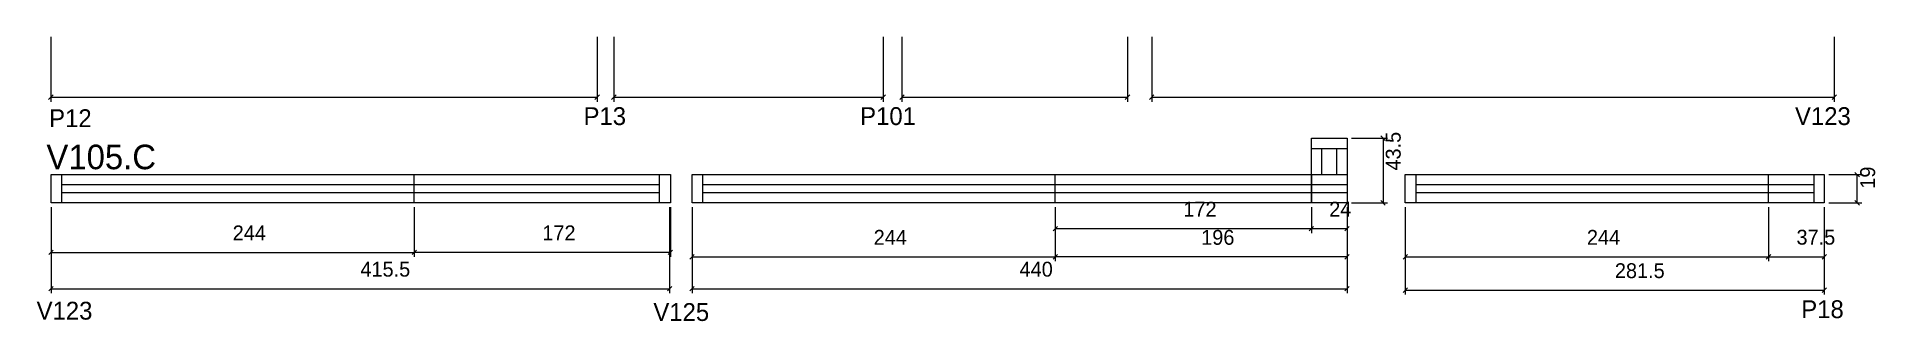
# Model space of a CAD drawing. Header units: metres. Extents: x 1665 to 2900, y 17380 to 17572.
import ezdxf

# ---------------------------------------------------------------- set-up
doc = ezdxf.new("R2010")
doc.units = ezdxf.units.M
for name, color, linetype in [('5', 7, 'Continuous'), ('COTA', 7, 'Continuous'), ('NOMENCLATURA', 7, 'Continuous'), ('Painéis', 7, 'Continuous'), ('SARR_2.2x7', 7, 'Continuous')]:
    doc.layers.add(name, color=color, linetype=linetype)

msp = doc.modelspace()

# ---------------------------------------------------------------- linework, layer by layer
at = {"layer": 'COTA', "color": 4, "lineweight": 25}
for p, q in [((1674.2, 17571.7), (1674.2, 17528)), ((2041.2, 17571.7), (2041.2, 17528)), ((2052.4, 17571.7), (2052.4, 17528)), ((2233.4, 17571.7), (2233.4, 17528)), ((2246, 17571.7), (2246, 17528)), ((2397.5, 17571.7), (2397.5, 17528)), ((2413.8, 17571.7), (2413.8, 17528)), ((2872.3, 17571.7), (2872.3, 17528)), ((1674.2, 17531), (2041.2, 17531)), ((2052.4, 17531), (2233.4, 17531)), ((2246, 17531), (2397.5, 17531)), ((2413.8, 17531), (2872.3, 17531)), ((2548, 17503.5), (2572.2, 17503.5)), ((2569.2, 17503.5), (2569.2, 17460)), ((2868.6, 17479), (2890.7, 17479)), ((2887.7, 17460), (2887.7, 17479)), ((1674.4, 17457), (1674.4, 17423.7)), ((1674.4, 17457), (1674.4, 17399.3)), ((1918.4, 17457), (1918.4, 17423.7)), ((1918.4, 17457), (1918.4, 17423.7)), ((2089.9, 17457), (2089.9, 17399.3)), ((2090.4, 17457), (2090.4, 17423.7)), ((2105, 17457), (2105, 17420.7)), ((2105, 17457), (2105, 17399.3)), ((2349, 17457), (2349, 17420.7)), ((2349, 17457), (2349, 17420.7)), ((2349, 17457), (2349, 17439.7)), ((2521, 17457), (2521, 17439.7)), ((2521, 17457), (2521, 17439.7)), ((2545, 17457), (2545, 17399.3)), ((2545, 17457), (2545, 17420.7)), ((2545, 17457), (2545, 17439.7)), ((2548, 17460), (2572.2, 17460)), ((2584.1, 17457), (2584.1, 17398.3)), ((2584.1, 17457), (2584.1, 17420.7)), ((2828.1, 17457), (2828.1, 17420.7)), ((2828.1, 17457), (2828.1, 17420.7)), ((2865.6, 17457), (2865.6, 17398.3)), ((2865.6, 17457), (2865.6, 17420.7)), ((2868.6, 17460), (2890.7, 17460)), ((2349, 17442.7), (2521, 17442.7)), ((2521, 17442.7), (2545, 17442.7)), ((1674.4, 17426.7), (1918.4, 17426.7)), ((2090.4, 17426.7), (1918.4, 17426.7)), ((2105, 17423.7), (2349, 17423.7)), ((2545, 17423.7), (2349, 17423.7)), ((2584.1, 17423.7), (2828.1, 17423.7)), ((2828.1, 17423.7), (2865.6, 17423.7)), ((1674.4, 17402.3), (2089.9, 17402.3)), ((2105, 17402.3), (2545, 17402.3)), ((2584.1, 17401.3), (2865.6, 17401.3))]:
    msp.add_line(p, q, dxfattribs=at)
at = {"layer": 'COTA', "color": 0, "lineweight": 25}
for p, q in [((1675.7, 17532.5), (1672.7, 17529.5)), ((2039.7, 17529.5), (2042.7, 17532.5)), ((2053.9, 17532.5), (2050.9, 17529.5)), ((2231.9, 17529.5), (2234.9, 17532.5)), ((2247.5, 17532.5), (2244.5, 17529.5)), ((2396, 17529.5), (2399, 17532.5)), ((2415.3, 17532.5), (2412.3, 17529.5)), ((2870.8, 17529.5), (2873.8, 17532.5)), ((2570.7, 17502), (2567.7, 17505)), ((2889.2, 17477.5), (2886.2, 17480.5)), ((2567.7, 17461.5), (2570.7, 17458.5)), ((2886.2, 17461.5), (2889.2, 17458.5)), ((2350.5, 17444.2), (2347.5, 17441.2)), ((2519.5, 17441.2), (2522.5, 17444.2)), ((2522.5, 17444.2), (2519.5, 17441.2)), ((2543.5, 17441.2), (2546.5, 17444.2)), ((1675.9, 17428.2), (1672.9, 17425.2)), ((1916.9, 17425.2), (1919.9, 17428.2)), ((1919.9, 17428.2), (1916.9, 17425.2)), ((2088.9, 17425.2), (2091.9, 17428.2)), ((2106.5, 17425.2), (2103.5, 17422.2)), ((2347.5, 17422.2), (2350.5, 17425.2)), ((2350.5, 17425.2), (2347.5, 17422.2)), ((2543.5, 17422.2), (2546.5, 17425.2)), ((2585.6, 17425.2), (2582.6, 17422.2)), ((2826.6, 17422.2), (2829.6, 17425.2)), ((2829.6, 17425.2), (2826.6, 17422.2)), ((2864.1, 17422.2), (2867.1, 17425.2)), ((1675.9, 17403.8), (1672.9, 17400.8)), ((2088.4, 17400.8), (2091.4, 17403.8)), ((2106.5, 17403.8), (2103.5, 17400.8)), ((2543.5, 17400.8), (2546.5, 17403.8)), ((2585.6, 17402.8), (2582.6, 17399.8)), ((2864.1, 17399.8), (2867.1, 17402.8))]:
    msp.add_line(p, q, dxfattribs=at)
at = {"layer": 'Painéis', "color": 200, "lineweight": 25}
for p, q in [((1918.4, 17460), (1918.4, 17479)), ((2349, 17460), (2349, 17479)), ((2828.1, 17460), (2828.1, 17479))]:
    msp.add_line(p, q, dxfattribs=at)
msp.add_lwpolyline([(2521, 17503.5), (2545, 17503.5), (2545, 17460), (2521, 17460), (2521, 17503.5)], dxfattribs=at)
for points in [[(2090.4, 17460), (1674.4, 17460), (1674.4, 17479), (2090.4, 17479)], [(2521, 17460), (2105, 17460), (2105, 17479), (2521, 17479)], [(2584.1, 17479), (2865.6, 17479), (2865.6, 17460), (2584.1, 17460)]]:
    msp.add_lwpolyline(points, close=True, dxfattribs=at)
at = {"layer": 'SARR_2.2x7', "color": 40, "lineweight": 25}
for p, q in [((2521, 17496.5), (2545, 17496.5)), ((2528, 17479), (2528, 17496.5)), ((2538, 17496.5), (2538, 17479)), ((1681.4, 17479), (1681.4, 17460)), ((2082.9, 17479), (2082.9, 17460)), ((2112, 17479), (2112, 17460)), ((2521, 17479), (2545, 17479)), ((2591.1, 17479), (2591.1, 17460)), ((2858.6, 17479), (2858.6, 17460)), ((1918.4, 17472), (1681.4, 17472)), ((1681.4, 17467), (1918.4, 17467)), ((2082.9, 17472), (1918.4, 17472)), ((1918.4, 17467), (2082.9, 17467)), ((2349, 17472), (2112, 17472)), ((2112, 17467), (2349, 17467)), ((2545, 17472), (2349, 17472)), ((2349, 17467), (2545, 17467)), ((2858.6, 17472), (2591.1, 17472)), ((2591.1, 17467), (2858.6, 17467))]:
    msp.add_line(p, q, dxfattribs=at)

# ---------------------------------------------------------------- texts
at = {"layer": '5', "color": 5, "lineweight": 25}
for s, p in [('P12', (1673.1, 17510.9)), ('P13', (2032.1, 17512.3)), ('P101', (2217.9, 17512.3)), ('V123', (2845.9, 17512.3)), ('V123', (1664.7, 17381.5)), ('V125', (2079, 17380.6)), ('P18', (2850.1, 17382.5))]:
    msp.add_text(s, height=12, rotation=360, dxfattribs=at).set_placement(p)
at = {"layer": 'COTA', "color": 240, "lineweight": 25}
for s, p in [('43.5', (2581, 17481.7)), ('19', (2899.7, 17469.5))]:
    msp.add_text(s, height=10, rotation=90, dxfattribs=at).set_placement(p)
for s, p in [('172', (2435, 17450.7)), ('24', (2533, 17450.7)), ('244', (1796.4, 17434.8)), ('172', (2004.4, 17434.8)), ('244', (2227, 17431.8)), ('196', (2447, 17431.8)), ('244', (2706.1, 17431.8)), ('37.5', (2846.9, 17431.9)), ('415.5', (1882.2, 17410.4)), ('440', (2325, 17410.4)), ('281.5', (2724.9, 17409.4))]:
    msp.add_text(s, height=10, dxfattribs=at).set_placement(p)
at = {"layer": 'NOMENCLATURA', "color": 7, "lineweight": 25}
msp.add_text('V105.C', height=16.5, dxfattribs=at).set_placement((1671.3, 17482.6))

doc.saveas('drawing.dxf')
